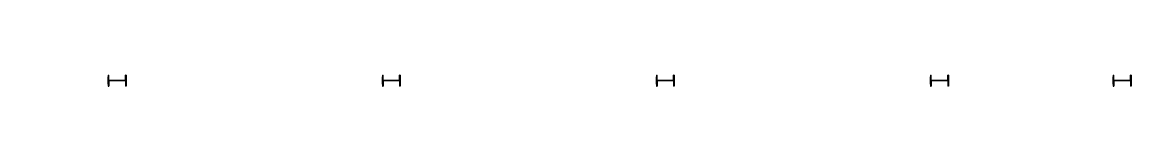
# Model space of a CAD drawing. Extents: x 0 to 768453, y -150 to 32537.
# Drawn here: x 737511 to 768453, y 31850 to 32537 of the extents above; entities that cross this region are included whole.
import ezdxf
from ezdxf.enums import TextEntityAlignment as Align

# ---------------------------------------------------------------- set-up
doc = ezdxf.new("R2010")
doc.units = 0

msp = doc.modelspace()

# ---------------------------------------------------------------- linework, layer by layer
at = {"layer": 'C1'}
for p, q in [((739856, 32150), (739856, 31850)), ((739856, 32150), (739874, 32150)), ((739856, 32150, 3330), (739856, 31850, 3330)), ((739856, 32150, 3330), (739874, 32150, 3330)), ((739856, 32150, 6460), (739856, 31850, 6460)), ((739856, 32150, 6460), (739874, 32150, 6460)), ((739874, 32005.5), (739874, 32150)), ((739874, 32005.5, 3330), (739874, 32150, 3330)), ((739874, 32005.5, 6460), (739874, 32150, 6460)), ((740326, 32005.5), (739874, 32005.5)), ((739874, 32005.5), (739874, 32005.5)), ((739874, 32005.5), (739874, 32005.5)), ((739874, 32005.5), (739874, 32005.5)), ((740326, 32005.5, 3330), (739874, 32005.5, 3330)), ((739874, 32005.5, 3330), (739874, 32005.5, 3330)), ((739874, 32005.5, 3330), (739874, 32005.5, 3330)), ((739874, 32005.5, 3330), (739874, 32005.5, 3330)), ((740326, 32005.5, 6460), (739874, 32005.5, 6460)), ((739874, 32005.5, 6460), (739874, 32005.5, 6460)), ((739874, 32005.5, 6460), (739874, 32005.5, 6460)), ((739874, 32005.5, 6460), (739874, 32005.5, 6460)), ((740326, 31994.5), (739874, 31994.5)), ((739874, 31994.5), (739874, 31994.5)), ((739874, 31994.5), (739874, 31994.5)), ((739874, 31994.5), (739874, 31994.5)), ((739874, 31994.5), (739874, 31850)), ((740326, 31994.5, 3330), (739874, 31994.5, 3330)), ((739874, 31994.5, 3330), (739874, 31994.5, 3330)), ((739874, 31994.5, 3330), (739874, 31994.5, 3330)), ((739874, 31994.5, 3330), (739874, 31994.5, 3330)), ((739874, 31994.5, 3330), (739874, 31850, 3330)), ((740326, 31994.5, 6460), (739874, 31994.5, 6460)), ((739874, 31994.5, 6460), (739874, 31994.5, 6460)), ((739874, 31994.5, 6460), (739874, 31994.5, 6460)), ((739874, 31994.5, 6460), (739874, 31994.5, 6460)), ((739874, 31994.5, 6460), (739874, 31850, 6460)), ((740326, 32005.5), (740326, 32150)), ((740344, 32150), (740326, 32150)), ((740326, 32005.5, 3330), (740326, 32150, 3330)), ((740344, 32150, 3330), (740326, 32150, 3330)), ((740326, 32005.5, 6460), (740326, 32150, 6460)), ((740344, 32150, 6460), (740326, 32150, 6460)), ((740326, 32005.5), (740326, 32005.5)), ((740326, 32005.5), (740326, 32005.5)), ((740326, 32005.5), (740326, 32005.5)), ((740326, 32005.5, 3330), (740326, 32005.5, 3330)), ((740326, 32005.5, 3330), (740326, 32005.5, 3330)), ((740326, 32005.5, 3330), (740326, 32005.5, 3330)), ((740326, 32005.5, 6460), (740326, 32005.5, 6460)), ((740326, 32005.5, 6460), (740326, 32005.5, 6460)), ((740326, 32005.5, 6460), (740326, 32005.5, 6460)), ((740326, 31994.5), (740326, 31994.5)), ((740326, 31994.5), (740326, 31994.5)), ((740326, 31994.5), (740326, 31994.5)), ((740326, 31994.5), (740326, 31850)), ((740326, 31994.5, 3330), (740326, 31994.5, 3330)), ((740326, 31994.5, 3330), (740326, 31994.5, 3330)), ((740326, 31994.5, 3330), (740326, 31994.5, 3330)), ((740326, 31994.5, 3330), (740326, 31850, 3330)), ((740326, 31994.5, 6460), (740326, 31994.5, 6460)), ((740326, 31994.5, 6460), (740326, 31994.5, 6460)), ((740326, 31994.5, 6460), (740326, 31994.5, 6460)), ((740326, 31994.5, 6460), (740326, 31850, 6460)), ((740344, 32150), (740344, 31850)), ((740344, 32150, 3330), (740344, 31850, 3330)), ((740344, 32150, 6460), (740344, 31850, 6460)), ((747356, 32150), (747356, 31850)), ((747356, 32150), (747374, 32150)), ((747356, 32150, 3330), (747356, 31850, 3330)), ((747356, 32150, 3330), (747374, 32150, 3330)), ((747356, 32150, 6460), (747356, 31850, 6460)), ((747356, 32150, 6460), (747374, 32150, 6460)), ((747374, 32005.5), (747374, 32150)), ((747374, 32005.5, 3330), (747374, 32150, 3330)), ((747374, 32005.5, 6460), (747374, 32150, 6460)), ((747826, 32005.5), (747374, 32005.5)), ((747374, 32005.5), (747374, 32005.5)), ((747374, 32005.5), (747374, 32005.5)), ((747374, 32005.5), (747374, 32005.5)), ((747826, 32005.5, 3330), (747374, 32005.5, 3330)), ((747374, 32005.5, 3330), (747374, 32005.5, 3330)), ((747374, 32005.5, 3330), (747374, 32005.5, 3330)), ((747374, 32005.5, 3330), (747374, 32005.5, 3330)), ((747826, 32005.5, 6460), (747374, 32005.5, 6460)), ((747374, 32005.5, 6460), (747374, 32005.5, 6460)), ((747374, 32005.5, 6460), (747374, 32005.5, 6460)), ((747374, 32005.5, 6460), (747374, 32005.5, 6460)), ((747826, 31994.5), (747374, 31994.5)), ((747374, 31994.5), (747374, 31994.5)), ((747374, 31994.5), (747374, 31994.5)), ((747374, 31994.5), (747374, 31994.5)), ((747374, 31994.5), (747374, 31850)), ((747826, 31994.5, 3330), (747374, 31994.5, 3330)), ((747374, 31994.5, 3330), (747374, 31994.5, 3330)), ((747374, 31994.5, 3330), (747374, 31994.5, 3330)), ((747374, 31994.5, 3330), (747374, 31994.5, 3330)), ((747374, 31994.5, 3330), (747374, 31850, 3330)), ((747826, 31994.5, 6460), (747374, 31994.5, 6460)), ((747374, 31994.5, 6460), (747374, 31994.5, 6460)), ((747374, 31994.5, 6460), (747374, 31994.5, 6460)), ((747374, 31994.5, 6460), (747374, 31994.5, 6460)), ((747374, 31994.5, 6460), (747374, 31850, 6460)), ((747826, 32005.5), (747826, 32150)), ((747844, 32150), (747826, 32150)), ((747826, 32005.5, 3330), (747826, 32150, 3330)), ((747844, 32150, 3330), (747826, 32150, 3330)), ((747826, 32005.5, 6460), (747826, 32150, 6460)), ((747844, 32150, 6460), (747826, 32150, 6460)), ((747826, 32005.5), (747826, 32005.5)), ((747826, 32005.5), (747826, 32005.5)), ((747826, 32005.5), (747826, 32005.5)), ((747826, 32005.5, 3330), (747826, 32005.5, 3330)), ((747826, 32005.5, 3330), (747826, 32005.5, 3330)), ((747826, 32005.5, 3330), (747826, 32005.5, 3330)), ((747826, 32005.5, 6460), (747826, 32005.5, 6460)), ((747826, 32005.5, 6460), (747826, 32005.5, 6460)), ((747826, 32005.5, 6460), (747826, 32005.5, 6460)), ((747826, 31994.5), (747826, 31994.5)), ((747826, 31994.5), (747826, 31994.5)), ((747826, 31994.5), (747826, 31994.5)), ((747826, 31994.5), (747826, 31850)), ((747826, 31994.5, 3330), (747826, 31994.5, 3330)), ((747826, 31994.5, 3330), (747826, 31994.5, 3330)), ((747826, 31994.5, 3330), (747826, 31994.5, 3330)), ((747826, 31994.5, 3330), (747826, 31850, 3330)), ((747826, 31994.5, 6460), (747826, 31994.5, 6460)), ((747826, 31994.5, 6460), (747826, 31994.5, 6460)), ((747826, 31994.5, 6460), (747826, 31994.5, 6460)), ((747826, 31994.5, 6460), (747826, 31850, 6460)), ((747844, 32150), (747844, 31850)), ((747844, 32150, 3330), (747844, 31850, 3330)), ((747844, 32150, 6460), (747844, 31850, 6460)), ((754856, 32150), (754856, 31850)), ((754856, 32150), (754874, 32150)), ((754856, 32150, 3330), (754856, 31850, 3330)), ((754856, 32150, 3330), (754874, 32150, 3330)), ((754856, 32150, 6460), (754856, 31850, 6460)), ((754856, 32150, 6460), (754874, 32150, 6460)), ((754874, 32005.5), (754874, 32150)), ((754874, 32005.5, 3330), (754874, 32150, 3330)), ((754874, 32005.5, 6460), (754874, 32150, 6460)), ((755326, 32005.5), (754874, 32005.5)), ((754874, 32005.5), (754874, 32005.5)), ((754874, 32005.5), (754874, 32005.5)), ((754874, 32005.5), (754874, 32005.5)), ((755326, 32005.5, 3330), (754874, 32005.5, 3330)), ((754874, 32005.5, 3330), (754874, 32005.5, 3330)), ((754874, 32005.5, 3330), (754874, 32005.5, 3330)), ((754874, 32005.5, 3330), (754874, 32005.5, 3330)), ((755326, 32005.5, 6460), (754874, 32005.5, 6460)), ((754874, 32005.5, 6460), (754874, 32005.5, 6460)), ((754874, 32005.5, 6460), (754874, 32005.5, 6460)), ((754874, 32005.5, 6460), (754874, 32005.5, 6460)), ((755326, 31994.5), (754874, 31994.5)), ((754874, 31994.5), (754874, 31994.5)), ((754874, 31994.5), (754874, 31994.5)), ((754874, 31994.5), (754874, 31994.5)), ((754874, 31994.5), (754874, 31850)), ((755326, 31994.5, 3330), (754874, 31994.5, 3330)), ((754874, 31994.5, 3330), (754874, 31994.5, 3330)), ((754874, 31994.5, 3330), (754874, 31994.5, 3330)), ((754874, 31994.5, 3330), (754874, 31994.5, 3330)), ((754874, 31994.5, 3330), (754874, 31850, 3330)), ((755326, 31994.5, 6460), (754874, 31994.5, 6460)), ((754874, 31994.5, 6460), (754874, 31994.5, 6460)), ((754874, 31994.5, 6460), (754874, 31994.5, 6460)), ((754874, 31994.5, 6460), (754874, 31994.5, 6460)), ((754874, 31994.5, 6460), (754874, 31850, 6460)), ((755326, 32005.5), (755326, 32150)), ((755344, 32150), (755326, 32150)), ((755326, 32005.5, 3330), (755326, 32150, 3330)), ((755344, 32150, 3330), (755326, 32150, 3330)), ((755326, 32005.5, 6460), (755326, 32150, 6460)), ((755344, 32150, 6460), (755326, 32150, 6460)), ((755326, 32005.5), (755326, 32005.5)), ((755326, 32005.5), (755326, 32005.5)), ((755326, 32005.5), (755326, 32005.5)), ((755326, 32005.5, 3330), (755326, 32005.5, 3330)), ((755326, 32005.5, 3330), (755326, 32005.5, 3330)), ((755326, 32005.5, 3330), (755326, 32005.5, 3330)), ((755326, 32005.5, 6460), (755326, 32005.5, 6460)), ((755326, 32005.5, 6460), (755326, 32005.5, 6460)), ((755326, 32005.5, 6460), (755326, 32005.5, 6460)), ((755326, 31994.5), (755326, 31994.5)), ((755326, 31994.5), (755326, 31994.5)), ((755326, 31994.5), (755326, 31994.5)), ((755326, 31994.5), (755326, 31850)), ((755326, 31994.5, 3330), (755326, 31994.5, 3330)), ((755326, 31994.5, 3330), (755326, 31994.5, 3330)), ((755326, 31994.5, 3330), (755326, 31994.5, 3330)), ((755326, 31994.5, 3330), (755326, 31850, 3330)), ((755326, 31994.5, 6460), (755326, 31994.5, 6460)), ((755326, 31994.5, 6460), (755326, 31994.5, 6460)), ((755326, 31994.5, 6460), (755326, 31994.5, 6460)), ((755326, 31994.5, 6460), (755326, 31850, 6460)), ((755344, 32150), (755344, 31850)), ((755344, 32150, 3330), (755344, 31850, 3330)), ((755344, 32150, 6460), (755344, 31850, 6460)), ((762356, 32150), (762356, 31850)), ((762356, 32150), (762374, 32150)), ((762356, 32150, 3330), (762356, 31850, 3330)), ((762356, 32150, 3330), (762374, 32150, 3330)), ((762356, 32150, 6460), (762356, 31850, 6460)), ((762356, 32150, 6460), (762374, 32150, 6460)), ((762374, 32005.5), (762374, 32150)), ((762374, 32005.5, 3330), (762374, 32150, 3330)), ((762374, 32005.5, 6460), (762374, 32150, 6460)), ((762826, 32005.5), (762374, 32005.5)), ((762374, 32005.5), (762374, 32005.5)), ((762374, 32005.5), (762374, 32005.5)), ((762374, 32005.5), (762374, 32005.5)), ((762826, 32005.5, 3330), (762374, 32005.5, 3330)), ((762374, 32005.5, 3330), (762374, 32005.5, 3330)), ((762374, 32005.5, 3330), (762374, 32005.5, 3330)), ((762374, 32005.5, 3330), (762374, 32005.5, 3330)), ((762826, 32005.5, 6460), (762374, 32005.5, 6460)), ((762374, 32005.5, 6460), (762374, 32005.5, 6460)), ((762374, 32005.5, 6460), (762374, 32005.5, 6460)), ((762374, 32005.5, 6460), (762374, 32005.5, 6460)), ((762826, 31994.5), (762374, 31994.5)), ((762374, 31994.5), (762374, 31994.5)), ((762374, 31994.5), (762374, 31994.5)), ((762374, 31994.5), (762374, 31994.5)), ((762374, 31994.5), (762374, 31850)), ((762826, 31994.5, 3330), (762374, 31994.5, 3330)), ((762374, 31994.5, 3330), (762374, 31994.5, 3330)), ((762374, 31994.5, 3330), (762374, 31994.5, 3330)), ((762374, 31994.5, 3330), (762374, 31994.5, 3330)), ((762374, 31994.5, 3330), (762374, 31850, 3330)), ((762826, 31994.5, 6460), (762374, 31994.5, 6460)), ((762374, 31994.5, 6460), (762374, 31994.5, 6460)), ((762374, 31994.5, 6460), (762374, 31994.5, 6460)), ((762374, 31994.5, 6460), (762374, 31994.5, 6460)), ((762374, 31994.5, 6460), (762374, 31850, 6460)), ((762826, 32005.5), (762826, 32150)), ((762844, 32150), (762826, 32150)), ((762826, 32005.5, 3330), (762826, 32150, 3330)), ((762844, 32150, 3330), (762826, 32150, 3330)), ((762826, 32005.5, 6460), (762826, 32150, 6460)), ((762844, 32150, 6460), (762826, 32150, 6460)), ((762826, 32005.5), (762826, 32005.5)), ((762826, 32005.5), (762826, 32005.5)), ((762826, 32005.5), (762826, 32005.5)), ((762826, 32005.5, 3330), (762826, 32005.5, 3330)), ((762826, 32005.5, 3330), (762826, 32005.5, 3330)), ((762826, 32005.5, 3330), (762826, 32005.5, 3330)), ((762826, 32005.5, 6460), (762826, 32005.5, 6460)), ((762826, 32005.5, 6460), (762826, 32005.5, 6460)), ((762826, 32005.5, 6460), (762826, 32005.5, 6460)), ((762826, 31994.5), (762826, 31994.5)), ((762826, 31994.5), (762826, 31994.5)), ((762826, 31994.5), (762826, 31994.5)), ((762826, 31994.5), (762826, 31850)), ((762826, 31994.5, 3330), (762826, 31994.5, 3330)), ((762826, 31994.5, 3330), (762826, 31994.5, 3330)), ((762826, 31994.5, 3330), (762826, 31994.5, 3330)), ((762826, 31994.5, 3330), (762826, 31850, 3330)), ((762826, 31994.5, 6460), (762826, 31994.5, 6460)), ((762826, 31994.5, 6460), (762826, 31994.5, 6460)), ((762826, 31994.5, 6460), (762826, 31994.5, 6460)), ((762826, 31994.5, 6460), (762826, 31850, 6460)), ((762844, 32150), (762844, 31850)), ((762844, 32150, 3330), (762844, 31850, 3330)), ((762844, 32150, 6460), (762844, 31850, 6460)), ((767356, 32150), (767356, 31850)), ((767356, 32150), (767374, 32150)), ((767356, 32150, 3330), (767356, 31850, 3330)), ((767356, 32150, 3330), (767374, 32150, 3330)), ((767356, 32150, 6460), (767356, 31850, 6460)), ((767356, 32150, 6460), (767374, 32150, 6460)), ((767374, 32005.5), (767374, 32150)), ((767374, 32005.5, 3330), (767374, 32150, 3330)), ((767374, 32005.5, 6460), (767374, 32150, 6460)), ((767826, 32005.5), (767374, 32005.5)), ((767374, 32005.5), (767374, 32005.5)), ((767374, 32005.5), (767374, 32005.5)), ((767374, 32005.5), (767374, 32005.5)), ((767826, 32005.5, 3330), (767374, 32005.5, 3330)), ((767374, 32005.5, 3330), (767374, 32005.5, 3330)), ((767374, 32005.5, 3330), (767374, 32005.5, 3330)), ((767374, 32005.5, 3330), (767374, 32005.5, 3330)), ((767826, 32005.5, 6460), (767374, 32005.5, 6460)), ((767374, 32005.5, 6460), (767374, 32005.5, 6460)), ((767374, 32005.5, 6460), (767374, 32005.5, 6460)), ((767374, 32005.5, 6460), (767374, 32005.5, 6460)), ((767826, 31994.5), (767374, 31994.5)), ((767374, 31994.5), (767374, 31994.5)), ((767374, 31994.5), (767374, 31994.5)), ((767374, 31994.5), (767374, 31994.5)), ((767374, 31994.5), (767374, 31850)), ((767826, 31994.5, 3330), (767374, 31994.5, 3330)), ((767374, 31994.5, 3330), (767374, 31994.5, 3330)), ((767374, 31994.5, 3330), (767374, 31994.5, 3330)), ((767374, 31994.5, 3330), (767374, 31994.5, 3330)), ((767374, 31994.5, 3330), (767374, 31850, 3330)), ((767826, 31994.5, 6460), (767374, 31994.5, 6460)), ((767374, 31994.5, 6460), (767374, 31994.5, 6460)), ((767374, 31994.5, 6460), (767374, 31994.5, 6460)), ((767374, 31994.5, 6460), (767374, 31994.5, 6460)), ((767374, 31994.5, 6460), (767374, 31850, 6460)), ((767826, 32005.5), (767826, 32150)), ((767844, 32150), (767826, 32150)), ((767826, 32005.5, 3330), (767826, 32150, 3330)), ((767844, 32150, 3330), (767826, 32150, 3330)), ((767826, 32005.5, 6460), (767826, 32150, 6460)), ((767844, 32150, 6460), (767826, 32150, 6460)), ((767826, 32005.5), (767826, 32005.5)), ((767826, 32005.5), (767826, 32005.5)), ((767826, 32005.5), (767826, 32005.5)), ((767826, 32005.5, 3330), (767826, 32005.5, 3330)), ((767826, 32005.5, 3330), (767826, 32005.5, 3330)), ((767826, 32005.5, 3330), (767826, 32005.5, 3330)), ((767826, 32005.5, 6460), (767826, 32005.5, 6460)), ((767826, 32005.5, 6460), (767826, 32005.5, 6460)), ((767826, 32005.5, 6460), (767826, 32005.5, 6460)), ((767826, 31994.5), (767826, 31994.5)), ((767826, 31994.5), (767826, 31994.5)), ((767826, 31994.5), (767826, 31994.5)), ((767826, 31994.5), (767826, 31850)), ((767826, 31994.5, 3330), (767826, 31994.5, 3330)), ((767826, 31994.5, 3330), (767826, 31994.5, 3330)), ((767826, 31994.5, 3330), (767826, 31994.5, 3330)), ((767826, 31994.5, 3330), (767826, 31850, 3330)), ((767826, 31994.5, 6460), (767826, 31994.5, 6460)), ((767826, 31994.5, 6460), (767826, 31994.5, 6460)), ((767826, 31994.5, 6460), (767826, 31994.5, 6460)), ((767826, 31994.5, 6460), (767826, 31850, 6460)), ((767844, 32150), (767844, 31850)), ((767844, 32150, 3330), (767844, 31850, 3330)), ((767844, 32150, 6460), (767844, 31850, 6460)), ((739856, 31850), (739874, 31850)), ((739856, 31850, 3330), (739874, 31850, 3330)), ((739856, 31850, 6460), (739874, 31850, 6460)), ((740344, 31850), (740326, 31850)), ((740344, 31850, 3330), (740326, 31850, 3330)), ((740344, 31850, 6460), (740326, 31850, 6460)), ((747356, 31850), (747374, 31850)), ((747356, 31850, 3330), (747374, 31850, 3330)), ((747356, 31850, 6460), (747374, 31850, 6460)), ((747844, 31850), (747826, 31850)), ((747844, 31850, 3330), (747826, 31850, 3330)), ((747844, 31850, 6460), (747826, 31850, 6460)), ((754856, 31850), (754874, 31850)), ((754856, 31850, 3330), (754874, 31850, 3330)), ((754856, 31850, 6460), (754874, 31850, 6460)), ((755344, 31850), (755326, 31850)), ((755344, 31850, 3330), (755326, 31850, 3330)), ((755344, 31850, 6460), (755326, 31850, 6460)), ((762356, 31850), (762374, 31850)), ((762356, 31850, 3330), (762374, 31850, 3330)), ((762356, 31850, 6460), (762374, 31850, 6460)), ((762844, 31850), (762826, 31850)), ((762844, 31850, 3330), (762826, 31850, 3330)), ((762844, 31850, 6460), (762826, 31850, 6460)), ((767356, 31850), (767374, 31850)), ((767356, 31850, 3330), (767374, 31850, 3330)), ((767356, 31850, 6460), (767374, 31850, 6460)), ((767844, 31850), (767826, 31850)), ((767844, 31850, 3330), (767826, 31850, 3330)), ((767844, 31850, 6460), (767826, 31850, 6460))]:
    msp.add_line(p, q, dxfattribs=at)
at = {"layer": 'G42', "extrusion": (-1, 0, 0)}
for p, q in [((739856, 31900, 3530), (739856, 32100, 3530)), ((739856, 31900, 3130), (739856, 32100, 3130)), ((739856, 32004.5, 3516), (739856, 32100, 3516)), ((739856, 32100, 3530), (739856, 32100, 3516)), ((739856, 32004.5, 3144), (739856, 32100, 3144)), ((739856, 32100, 3130), (739856, 32100, 3144)), ((739856, 31900, 6660), (739856, 32100, 6660)), ((739856, 31900, 6260), (739856, 32100, 6260)), ((739856, 32004.5, 6646), (739856, 32100, 6646)), ((739856, 32100, 6660), (739856, 32100, 6646)), ((739856, 32004.5, 6274), (739856, 32100, 6274)), ((739856, 32100, 6260), (739856, 32100, 6274)), ((739856, 32004.5, 3144), (739856, 32004.5, 3516)), ((739856, 32004.5, 3144), (739856, 32004.5, 3144)), ((739856, 32004.5, 3516), (739856, 32004.5, 3516)), ((739856, 32004.5, 3144), (739856, 32004.5, 3144)), ((739856, 32004.5, 3516), (739856, 32004.5, 3516)), ((739856, 32004.5, 3144), (739856, 32004.5, 3144)), ((739856, 32004.5, 3516), (739856, 32004.5, 3516)), ((739856, 32004.5, 6274), (739856, 32004.5, 6646)), ((739856, 32004.5, 6274), (739856, 32004.5, 6274)), ((739856, 32004.5, 6646), (739856, 32004.5, 6646)), ((739856, 32004.5, 6274), (739856, 32004.5, 6274)), ((739856, 32004.5, 6646), (739856, 32004.5, 6646)), ((739856, 32004.5, 6274), (739856, 32004.5, 6274)), ((739856, 32004.5, 6646), (739856, 32004.5, 6646)), ((739856, 31995.5, 3144), (739856, 31995.5, 3516)), ((739856, 31995.5, 3516), (739856, 31995.5, 3516)), ((739856, 31995.5, 3144), (739856, 31995.5, 3144)), ((739856, 31995.5, 3516), (739856, 31995.5, 3516)), ((739856, 31995.5, 3144), (739856, 31995.5, 3144)), ((739856, 31995.5, 3516), (739856, 31995.5, 3516)), ((739856, 31995.5, 3144), (739856, 31995.5, 3144)), ((739856, 31995.5, 3516), (739856, 31900, 3516)), ((739856, 31995.5, 3144), (739856, 31900, 3144)), ((739856, 31995.5, 6274), (739856, 31995.5, 6646)), ((739856, 31995.5, 6646), (739856, 31995.5, 6646)), ((739856, 31995.5, 6274), (739856, 31995.5, 6274)), ((739856, 31995.5, 6646), (739856, 31995.5, 6646)), ((739856, 31995.5, 6274), (739856, 31995.5, 6274)), ((739856, 31995.5, 6646), (739856, 31995.5, 6646)), ((739856, 31995.5, 6274), (739856, 31995.5, 6274)), ((739856, 31995.5, 6646), (739856, 31900, 6646)), ((739856, 31995.5, 6274), (739856, 31900, 6274)), ((739856, 31900, 3530), (739856, 31900, 3516)), ((739856, 31900, 3130), (739856, 31900, 3144)), ((739856, 31900, 6660), (739856, 31900, 6646)), ((739856, 31900, 6260), (739856, 31900, 6274)), ((747356, 31900, 3530), (747356, 32100, 3530)), ((747356, 31900, 3130), (747356, 32100, 3130)), ((747356, 32004.5, 3516), (747356, 32100, 3516)), ((747356, 32100, 3530), (747356, 32100, 3516)), ((747356, 32004.5, 3144), (747356, 32100, 3144)), ((747356, 32100, 3130), (747356, 32100, 3144)), ((747356, 31900, 6660), (747356, 32100, 6660)), ((747356, 31900, 6260), (747356, 32100, 6260)), ((747356, 32004.5, 6646), (747356, 32100, 6646)), ((747356, 32100, 6660), (747356, 32100, 6646)), ((747356, 32004.5, 6274), (747356, 32100, 6274)), ((747356, 32100, 6260), (747356, 32100, 6274)), ((747356, 32004.5, 3144), (747356, 32004.5, 3516)), ((747356, 32004.5, 3144), (747356, 32004.5, 3144)), ((747356, 32004.5, 3516), (747356, 32004.5, 3516)), ((747356, 32004.5, 3144), (747356, 32004.5, 3144)), ((747356, 32004.5, 3516), (747356, 32004.5, 3516)), ((747356, 32004.5, 3144), (747356, 32004.5, 3144)), ((747356, 32004.5, 3516), (747356, 32004.5, 3516)), ((747356, 32004.5, 6274), (747356, 32004.5, 6646)), ((747356, 32004.5, 6274), (747356, 32004.5, 6274)), ((747356, 32004.5, 6646), (747356, 32004.5, 6646)), ((747356, 32004.5, 6274), (747356, 32004.5, 6274)), ((747356, 32004.5, 6646), (747356, 32004.5, 6646)), ((747356, 32004.5, 6274), (747356, 32004.5, 6274)), ((747356, 32004.5, 6646), (747356, 32004.5, 6646)), ((747356, 31995.5, 3144), (747356, 31995.5, 3516)), ((747356, 31995.5, 3516), (747356, 31995.5, 3516)), ((747356, 31995.5, 3144), (747356, 31995.5, 3144)), ((747356, 31995.5, 3516), (747356, 31995.5, 3516)), ((747356, 31995.5, 3144), (747356, 31995.5, 3144)), ((747356, 31995.5, 3516), (747356, 31995.5, 3516)), ((747356, 31995.5, 3144), (747356, 31995.5, 3144)), ((747356, 31995.5, 3516), (747356, 31900, 3516)), ((747356, 31995.5, 3144), (747356, 31900, 3144)), ((747356, 31995.5, 6274), (747356, 31995.5, 6646)), ((747356, 31995.5, 6646), (747356, 31995.5, 6646)), ((747356, 31995.5, 6274), (747356, 31995.5, 6274)), ((747356, 31995.5, 6646), (747356, 31995.5, 6646)), ((747356, 31995.5, 6274), (747356, 31995.5, 6274)), ((747356, 31995.5, 6646), (747356, 31995.5, 6646)), ((747356, 31995.5, 6274), (747356, 31995.5, 6274)), ((747356, 31995.5, 6646), (747356, 31900, 6646)), ((747356, 31995.5, 6274), (747356, 31900, 6274)), ((747356, 31900, 3530), (747356, 31900, 3516)), ((747356, 31900, 3130), (747356, 31900, 3144)), ((747356, 31900, 6660), (747356, 31900, 6646)), ((747356, 31900, 6260), (747356, 31900, 6274)), ((754856, 31900, 3530), (754856, 32100, 3530)), ((754856, 31900, 3130), (754856, 32100, 3130)), ((754856, 32004.5, 3516), (754856, 32100, 3516)), ((754856, 32100, 3530), (754856, 32100, 3516)), ((754856, 32004.5, 3144), (754856, 32100, 3144)), ((754856, 32100, 3130), (754856, 32100, 3144)), ((754856, 31900, 6660), (754856, 32100, 6660)), ((754856, 31900, 6260), (754856, 32100, 6260)), ((754856, 32004.5, 6646), (754856, 32100, 6646)), ((754856, 32100, 6660), (754856, 32100, 6646)), ((754856, 32004.5, 6274), (754856, 32100, 6274)), ((754856, 32100, 6260), (754856, 32100, 6274)), ((754856, 32004.5, 3144), (754856, 32004.5, 3516)), ((754856, 32004.5, 3144), (754856, 32004.5, 3144)), ((754856, 32004.5, 3516), (754856, 32004.5, 3516)), ((754856, 32004.5, 3144), (754856, 32004.5, 3144)), ((754856, 32004.5, 3516), (754856, 32004.5, 3516)), ((754856, 32004.5, 3144), (754856, 32004.5, 3144)), ((754856, 32004.5, 3516), (754856, 32004.5, 3516)), ((754856, 32004.5, 6274), (754856, 32004.5, 6646)), ((754856, 32004.5, 6274), (754856, 32004.5, 6274)), ((754856, 32004.5, 6646), (754856, 32004.5, 6646)), ((754856, 32004.5, 6274), (754856, 32004.5, 6274)), ((754856, 32004.5, 6646), (754856, 32004.5, 6646)), ((754856, 32004.5, 6274), (754856, 32004.5, 6274)), ((754856, 32004.5, 6646), (754856, 32004.5, 6646)), ((754856, 31995.5, 3144), (754856, 31995.5, 3516)), ((754856, 31995.5, 3516), (754856, 31995.5, 3516)), ((754856, 31995.5, 3144), (754856, 31995.5, 3144)), ((754856, 31995.5, 3516), (754856, 31995.5, 3516)), ((754856, 31995.5, 3144), (754856, 31995.5, 3144)), ((754856, 31995.5, 3516), (754856, 31995.5, 3516)), ((754856, 31995.5, 3144), (754856, 31995.5, 3144)), ((754856, 31995.5, 3516), (754856, 31900, 3516)), ((754856, 31995.5, 3144), (754856, 31900, 3144)), ((754856, 31995.5, 6274), (754856, 31995.5, 6646)), ((754856, 31995.5, 6646), (754856, 31995.5, 6646)), ((754856, 31995.5, 6274), (754856, 31995.5, 6274)), ((754856, 31995.5, 6646), (754856, 31995.5, 6646)), ((754856, 31995.5, 6274), (754856, 31995.5, 6274)), ((754856, 31995.5, 6646), (754856, 31995.5, 6646)), ((754856, 31995.5, 6274), (754856, 31995.5, 6274)), ((754856, 31995.5, 6646), (754856, 31900, 6646)), ((754856, 31995.5, 6274), (754856, 31900, 6274)), ((754856, 31900, 3530), (754856, 31900, 3516)), ((754856, 31900, 3130), (754856, 31900, 3144)), ((754856, 31900, 6660), (754856, 31900, 6646)), ((754856, 31900, 6260), (754856, 31900, 6274)), ((762356, 31900, 3530), (762356, 32100, 3530)), ((762356, 31900, 3130), (762356, 32100, 3130)), ((762356, 32004.5, 3516), (762356, 32100, 3516)), ((762356, 32100, 3530), (762356, 32100, 3516)), ((762356, 32004.5, 3144), (762356, 32100, 3144)), ((762356, 32100, 3130), (762356, 32100, 3144)), ((762356, 31900, 6660), (762356, 32100, 6660)), ((762356, 31900, 6260), (762356, 32100, 6260)), ((762356, 32004.5, 6646), (762356, 32100, 6646)), ((762356, 32100, 6660), (762356, 32100, 6646)), ((762356, 32004.5, 6274), (762356, 32100, 6274)), ((762356, 32100, 6260), (762356, 32100, 6274)), ((762356, 32004.5, 3144), (762356, 32004.5, 3516)), ((762356, 32004.5, 3144), (762356, 32004.5, 3144)), ((762356, 32004.5, 3516), (762356, 32004.5, 3516)), ((762356, 32004.5, 3144), (762356, 32004.5, 3144)), ((762356, 32004.5, 3516), (762356, 32004.5, 3516)), ((762356, 32004.5, 3144), (762356, 32004.5, 3144)), ((762356, 32004.5, 3516), (762356, 32004.5, 3516)), ((762356, 32004.5, 6274), (762356, 32004.5, 6646)), ((762356, 32004.5, 6274), (762356, 32004.5, 6274)), ((762356, 32004.5, 6646), (762356, 32004.5, 6646)), ((762356, 32004.5, 6274), (762356, 32004.5, 6274)), ((762356, 32004.5, 6646), (762356, 32004.5, 6646)), ((762356, 32004.5, 6274), (762356, 32004.5, 6274)), ((762356, 32004.5, 6646), (762356, 32004.5, 6646)), ((762356, 31995.5, 3144), (762356, 31995.5, 3516)), ((762356, 31995.5, 3516), (762356, 31995.5, 3516)), ((762356, 31995.5, 3144), (762356, 31995.5, 3144)), ((762356, 31995.5, 3516), (762356, 31995.5, 3516)), ((762356, 31995.5, 3144), (762356, 31995.5, 3144)), ((762356, 31995.5, 3516), (762356, 31995.5, 3516)), ((762356, 31995.5, 3144), (762356, 31995.5, 3144)), ((762356, 31995.5, 3516), (762356, 31900, 3516)), ((762356, 31995.5, 3144), (762356, 31900, 3144)), ((762356, 31995.5, 6274), (762356, 31995.5, 6646)), ((762356, 31995.5, 6646), (762356, 31995.5, 6646)), ((762356, 31995.5, 6274), (762356, 31995.5, 6274)), ((762356, 31995.5, 6646), (762356, 31995.5, 6646)), ((762356, 31995.5, 6274), (762356, 31995.5, 6274)), ((762356, 31995.5, 6646), (762356, 31995.5, 6646)), ((762356, 31995.5, 6274), (762356, 31995.5, 6274)), ((762356, 31995.5, 6646), (762356, 31900, 6646)), ((762356, 31995.5, 6274), (762356, 31900, 6274)), ((762356, 31900, 3530), (762356, 31900, 3516)), ((762356, 31900, 3130), (762356, 31900, 3144)), ((762356, 31900, 6660), (762356, 31900, 6646)), ((762356, 31900, 6260), (762356, 31900, 6274)), ((767356, 31900, 3530), (767356, 32100, 3530)), ((767356, 31900, 3130), (767356, 32100, 3130)), ((767356, 32004.5, 3516), (767356, 32100, 3516)), ((767356, 32100, 3530), (767356, 32100, 3516)), ((767356, 32004.5, 3144), (767356, 32100, 3144)), ((767356, 32100, 3130), (767356, 32100, 3144)), ((767356, 31900, 6660), (767356, 32100, 6660)), ((767356, 31900, 6260), (767356, 32100, 6260)), ((767356, 32004.5, 6646), (767356, 32100, 6646)), ((767356, 32100, 6660), (767356, 32100, 6646)), ((767356, 32004.5, 6274), (767356, 32100, 6274)), ((767356, 32100, 6260), (767356, 32100, 6274)), ((767356, 32004.5, 3144), (767356, 32004.5, 3516)), ((767356, 32004.5, 3144), (767356, 32004.5, 3144)), ((767356, 32004.5, 3516), (767356, 32004.5, 3516)), ((767356, 32004.5, 3144), (767356, 32004.5, 3144)), ((767356, 32004.5, 3516), (767356, 32004.5, 3516)), ((767356, 32004.5, 3144), (767356, 32004.5, 3144)), ((767356, 32004.5, 3516), (767356, 32004.5, 3516)), ((767356, 32004.5, 6274), (767356, 32004.5, 6646)), ((767356, 32004.5, 6274), (767356, 32004.5, 6274)), ((767356, 32004.5, 6646), (767356, 32004.5, 6646)), ((767356, 32004.5, 6274), (767356, 32004.5, 6274)), ((767356, 32004.5, 6646), (767356, 32004.5, 6646)), ((767356, 32004.5, 6274), (767356, 32004.5, 6274)), ((767356, 32004.5, 6646), (767356, 32004.5, 6646)), ((767356, 31995.5, 3144), (767356, 31995.5, 3516)), ((767356, 31995.5, 3516), (767356, 31995.5, 3516)), ((767356, 31995.5, 3144), (767356, 31995.5, 3144)), ((767356, 31995.5, 3516), (767356, 31995.5, 3516)), ((767356, 31995.5, 3144), (767356, 31995.5, 3144)), ((767356, 31995.5, 3516), (767356, 31995.5, 3516)), ((767356, 31995.5, 3144), (767356, 31995.5, 3144)), ((767356, 31995.5, 3516), (767356, 31900, 3516)), ((767356, 31995.5, 3144), (767356, 31900, 3144)), ((767356, 31995.5, 6274), (767356, 31995.5, 6646)), ((767356, 31995.5, 6646), (767356, 31995.5, 6646)), ((767356, 31995.5, 6274), (767356, 31995.5, 6274)), ((767356, 31995.5, 6646), (767356, 31995.5, 6646)), ((767356, 31995.5, 6274), (767356, 31995.5, 6274)), ((767356, 31995.5, 6646), (767356, 31995.5, 6646)), ((767356, 31995.5, 6274), (767356, 31995.5, 6274)), ((767356, 31995.5, 6646), (767356, 31900, 6646)), ((767356, 31995.5, 6274), (767356, 31900, 6274)), ((767356, 31900, 3530), (767356, 31900, 3516)), ((767356, 31900, 3130), (767356, 31900, 3144)), ((767356, 31900, 6660), (767356, 31900, 6646)), ((767356, 31900, 6260), (767356, 31900, 6274))]:
    msp.add_line(p, q, dxfattribs=at)
at = {"layer": 'G43', "extrusion": (-1, 0, 0)}
for p, q in [((739856, 31900, 9790), (739856, 32100, 9790)), ((739856, 31900, 9390), (739856, 32100, 9390)), ((739856, 32004, 9777), (739856, 32100, 9777)), ((739856, 32100, 9790), (739856, 32100, 9777)), ((739856, 32004, 9403), (739856, 32100, 9403)), ((739856, 32100, 9390), (739856, 32100, 9403)), ((739856, 32004, 9403), (739856, 32004, 9777)), ((739856, 32004, 9403), (739856, 32004, 9403)), ((739856, 32004, 9777), (739856, 32004, 9777)), ((739856, 32004, 9403), (739856, 32004, 9403)), ((739856, 32004, 9777), (739856, 32004, 9777)), ((739856, 32004, 9403), (739856, 32004, 9403)), ((739856, 32004, 9777), (739856, 32004, 9777)), ((739856, 31996, 9403), (739856, 31996, 9777)), ((739856, 31996, 9777), (739856, 31996, 9777)), ((739856, 31996, 9403), (739856, 31996, 9403)), ((739856, 31996, 9777), (739856, 31996, 9777)), ((739856, 31996, 9403), (739856, 31996, 9403)), ((739856, 31996, 9777), (739856, 31996, 9777)), ((739856, 31996, 9403), (739856, 31996, 9403)), ((739856, 31996, 9777), (739856, 31900, 9777)), ((739856, 31996, 9403), (739856, 31900, 9403)), ((739856, 31900, 9790), (739856, 31900, 9777)), ((739856, 31900, 9390), (739856, 31900, 9403)), ((747356, 31900, 9790), (747356, 32100, 9790)), ((747356, 31900, 9390), (747356, 32100, 9390)), ((747356, 32004, 9777), (747356, 32100, 9777)), ((747356, 32100, 9790), (747356, 32100, 9777)), ((747356, 32004, 9403), (747356, 32100, 9403)), ((747356, 32100, 9390), (747356, 32100, 9403)), ((747356, 32004, 9403), (747356, 32004, 9777)), ((747356, 32004, 9403), (747356, 32004, 9403)), ((747356, 32004, 9777), (747356, 32004, 9777)), ((747356, 32004, 9403), (747356, 32004, 9403)), ((747356, 32004, 9777), (747356, 32004, 9777)), ((747356, 32004, 9403), (747356, 32004, 9403)), ((747356, 32004, 9777), (747356, 32004, 9777)), ((747356, 31996, 9403), (747356, 31996, 9777)), ((747356, 31996, 9777), (747356, 31996, 9777)), ((747356, 31996, 9403), (747356, 31996, 9403)), ((747356, 31996, 9777), (747356, 31996, 9777)), ((747356, 31996, 9403), (747356, 31996, 9403)), ((747356, 31996, 9777), (747356, 31996, 9777)), ((747356, 31996, 9403), (747356, 31996, 9403)), ((747356, 31996, 9777), (747356, 31900, 9777)), ((747356, 31996, 9403), (747356, 31900, 9403)), ((747356, 31900, 9790), (747356, 31900, 9777)), ((747356, 31900, 9390), (747356, 31900, 9403)), ((754856, 31900, 9790), (754856, 32100, 9790)), ((754856, 31900, 9390), (754856, 32100, 9390)), ((754856, 32004, 9777), (754856, 32100, 9777)), ((754856, 32100, 9790), (754856, 32100, 9777)), ((754856, 32004, 9403), (754856, 32100, 9403)), ((754856, 32100, 9390), (754856, 32100, 9403)), ((754856, 32004, 9403), (754856, 32004, 9777)), ((754856, 32004, 9403), (754856, 32004, 9403)), ((754856, 32004, 9777), (754856, 32004, 9777)), ((754856, 32004, 9403), (754856, 32004, 9403)), ((754856, 32004, 9777), (754856, 32004, 9777)), ((754856, 32004, 9403), (754856, 32004, 9403)), ((754856, 32004, 9777), (754856, 32004, 9777)), ((754856, 31996, 9403), (754856, 31996, 9777)), ((754856, 31996, 9777), (754856, 31996, 9777)), ((754856, 31996, 9403), (754856, 31996, 9403)), ((754856, 31996, 9777), (754856, 31996, 9777)), ((754856, 31996, 9403), (754856, 31996, 9403)), ((754856, 31996, 9777), (754856, 31996, 9777)), ((754856, 31996, 9403), (754856, 31996, 9403)), ((754856, 31996, 9777), (754856, 31900, 9777)), ((754856, 31996, 9403), (754856, 31900, 9403)), ((754856, 31900, 9790), (754856, 31900, 9777)), ((754856, 31900, 9390), (754856, 31900, 9403)), ((762356, 31900, 9790), (762356, 32100, 9790)), ((762356, 31900, 9390), (762356, 32100, 9390)), ((762356, 32004, 9777), (762356, 32100, 9777)), ((762356, 32100, 9790), (762356, 32100, 9777)), ((762356, 32004, 9403), (762356, 32100, 9403)), ((762356, 32100, 9390), (762356, 32100, 9403)), ((762356, 32004, 9403), (762356, 32004, 9777)), ((762356, 32004, 9403), (762356, 32004, 9403)), ((762356, 32004, 9777), (762356, 32004, 9777)), ((762356, 32004, 9403), (762356, 32004, 9403)), ((762356, 32004, 9777), (762356, 32004, 9777)), ((762356, 32004, 9403), (762356, 32004, 9403)), ((762356, 32004, 9777), (762356, 32004, 9777)), ((762356, 31996, 9403), (762356, 31996, 9777)), ((762356, 31996, 9777), (762356, 31996, 9777)), ((762356, 31996, 9403), (762356, 31996, 9403)), ((762356, 31996, 9777), (762356, 31996, 9777)), ((762356, 31996, 9403), (762356, 31996, 9403)), ((762356, 31996, 9777), (762356, 31996, 9777)), ((762356, 31996, 9403), (762356, 31996, 9403)), ((762356, 31996, 9777), (762356, 31900, 9777)), ((762356, 31996, 9403), (762356, 31900, 9403)), ((762356, 31900, 9790), (762356, 31900, 9777)), ((762356, 31900, 9390), (762356, 31900, 9403)), ((767356, 31900, 9790), (767356, 32100, 9790)), ((767356, 31900, 9390), (767356, 32100, 9390)), ((767356, 32004, 9777), (767356, 32100, 9777)), ((767356, 32100, 9790), (767356, 32100, 9777)), ((767356, 32004, 9403), (767356, 32100, 9403)), ((767356, 32100, 9390), (767356, 32100, 9403)), ((767356, 32004, 9403), (767356, 32004, 9777)), ((767356, 32004, 9403), (767356, 32004, 9403)), ((767356, 32004, 9777), (767356, 32004, 9777)), ((767356, 32004, 9403), (767356, 32004, 9403)), ((767356, 32004, 9777), (767356, 32004, 9777)), ((767356, 32004, 9403), (767356, 32004, 9403)), ((767356, 32004, 9777), (767356, 32004, 9777)), ((767356, 31996, 9403), (767356, 31996, 9777)), ((767356, 31996, 9777), (767356, 31996, 9777)), ((767356, 31996, 9403), (767356, 31996, 9403)), ((767356, 31996, 9777), (767356, 31996, 9777)), ((767356, 31996, 9403), (767356, 31996, 9403)), ((767356, 31996, 9777), (767356, 31996, 9777)), ((767356, 31996, 9403), (767356, 31996, 9403)), ((767356, 31996, 9777), (767356, 31900, 9777)), ((767356, 31996, 9403), (767356, 31900, 9403)), ((767356, 31900, 9790), (767356, 31900, 9777)), ((767356, 31900, 9390), (767356, 31900, 9403))]:
    msp.add_line(p, q, dxfattribs=at)

# ---------------------------------------------------------------- texts
at = {"layer": 'C1', "extrusion": (0, -1, 0)}
for p in [(740636.8, 1665, -32536.8), (740636.8, 4895, -32536.8), (740636.8, 8025, -32536.8), (748136.8, 1665, -32536.8), (748136.8, 4895, -32536.8), (748136.8, 8025, -32536.8), (755636.8, 1665, -32536.8), (755636.8, 4895, -32536.8), (755636.8, 8025, -32536.8), (763136.8, 1665, -32536.8), (763136.8, 4895, -32536.8), (763136.8, 8025, -32536.8), (768136.8, 1665, -32536.8), (768136.8, 4895, -32536.8), (768136.8, 8025, -32536.8)]:
    msp.add_text('C1', height=400, dxfattribs=at).set_placement(p, align=Align.BOTTOM_CENTER)
at = {"layer": 'G42', "extrusion": (0, -1, 0)}
for p in [(737990, 3330, -32440), (737990, 6460, -32440), (744290, 3330, -32440), (744290, 6460, -32440), (751790, 3330, -32440), (751790, 6460, -32440), (759290, 3330, -32440), (759290, 6460, -32440), (765540, 3330, -32440), (765540, 6460, -32440)]:
    msp.add_text('G42', height=400, dxfattribs=at).set_placement(p, align=Align.BOTTOM_CENTER)
at = {"layer": 'G43', "extrusion": (0, -1, 0)}
for p in [(737990, 9590, -32440), (744290, 9590, -32440), (751790, 9590, -32440), (759290, 9590, -32440), (765540, 9590, -32440)]:
    msp.add_text('G43', height=400, dxfattribs=at).set_placement(p, align=Align.BOTTOM_CENTER)

doc.saveas('drawing.dxf')
